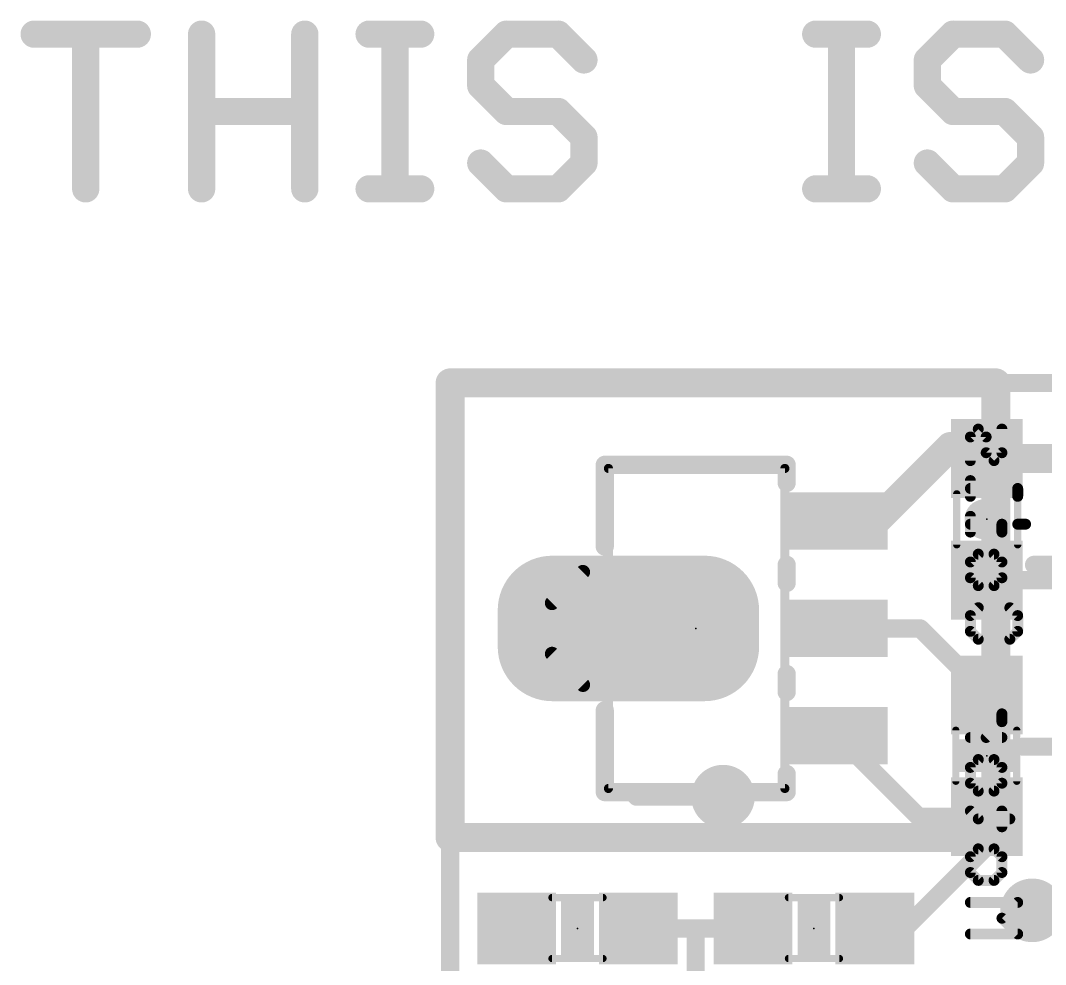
# Model space of a CAD drawing. Extents: x -11.8 to 66.2, y -19.6 to 35.5.
# Drawn here: x -6 to 8.31, y 22.36 to 35.54 of the extents above; entities that cross this region are included whole.
import ezdxf

# ---------------------------------------------------------------- set-up
doc = ezdxf.new("R2010")
doc.units = 0
for name, color, linetype in [('1', 12, 'CONTINUOUS'), ('16', 132, 'CONTINUOUS'), ('18', 110, 'CONTINUOUS'), ('20', 53, 'CONTINUOUS'), ('21', 41, 'CONTINUOUS'), ('22', 40, 'CONTINUOUS'), ('23', 53, 'CONTINUOUS'), ('51', 53, 'CONTINUOUS')]:
    doc.layers.add(name, color=color, linetype=linetype)

# ---------------------------------------------------------------- blocks, each defined once
blk = doc.blocks.new('RECT')
blk.add_solid([(-0.5, -0.5), (0.5, -0.5), (-0.5, 0.5), (0.5, 0.5)])
blk = doc.blocks.new('RECT325120X584000R75')
at = {"const_width": 0.762}
blk.add_lwpolyline([(0.635, -1.063), (0.635, 1.063, 0.4142), (0.254, 1.444), (-0.254, 1.444, 0.4142), (-0.635, 1.063), (-0.635, -1.063, 0.4142), (-0.254, -1.444), (0.254, -1.444, 0.4142)], format="xyb", close=True, dxfattribs=at)
blk.add_solid([(-0.2794, -1.0884), (0.2794, -1.0884), (-0.2794, 1.0884), (0.2794, 1.0884)])
blk = doc.blocks.new('ROUNDV')
at = {"const_width": 0.5}
blk.add_lwpolyline([(0, -0.25, 1), (0, 0.25, 1), (0, -0.25)], format="xyb", dxfattribs=at)

msp = doc.modelspace()

# ---------------------------------------------------------------- linework, layer by layer
at = {"layer": '1'}
for points, const_width in [([(7.62, 30.48), (0, 30.48)], 0.4064), ([(0, 30.48), (0, 24.13)], 0.4064), ([(7.62, 24.13), (7.62, 30.48)], 0.4064), ([(0, 30.48), (36.83, 30.48)], 0.254), ([(0, 0), (0, 30.48)], 0.254), ([(5.944, 28.55), (6.985, 29.591)], 0.4064), ([(6.985, 29.591), (7.327, 29.591)], 0.4064), ([(7.327, 29.591), (7.493, 29.425)], 0.4064), ([(7.493, 29.425), (8.548, 29.425)], 0.4064), ([(5.41, 28.55), (5.944, 28.55)], 0.4064), ([(7.493, 27.725), (8.875, 27.725)], 0.254), ([(5.409, 27.051), (6.565, 27.051)], 0.254), ([(6.565, 27.051), (7.493, 26.123)], 0.254), ([(5.41, 25.552), (6.539, 24.423)], 0.254), ([(2.6035, 24.7015), (2.54, 24.765)], 0.254), ([(3.81, 24.7015), (2.6035, 24.7015)], 0.254), ([(6.539, 24.423), (7.493, 24.423)], 0.254), ([(7.493, 24.423), (7.493, 24.003)], 0.254), ([(0, 24.13), (7.62, 24.13)], 0.4064), ([(7.493, 24.003), (6.35, 22.86)], 0.254), ([(2.628, 22.86), (3.429, 22.86)], 0.254), ([(3.429, 22.86), (4.23, 22.86)], 0.254), ([(3.429, 22.098), (3.429, 22.86)], 0.254), ([(6.35, 22.86), (5.93, 22.86)], 0.254)]:
    msp.add_lwpolyline(points, dxfattribs=dict(at, const_width=const_width))
for points, const_width in [([(0, 30.5816, 1), (0, 30.3784)], 0.2032), ([(0.1016, 30.48, 1), (-0.1016, 30.48)], 0.2032), ([(7.7216, 30.48, 1), (7.5184, 30.48)], 0.2032), ([(7.62, 30.3784, 1), (7.62, 30.5816)], 0.2032), ([(0, 30.5435, 1), (0, 30.4165)], 0.127), ([(0.0635, 30.48, 1), (-0.0635, 30.48)], 0.127), ([(6.985, 29.6926, 1), (6.985, 29.4894)], 0.2032), ([(7.0568, 29.5192, 1), (6.9132, 29.6628)], 0.2032), ([(7.3988, 29.6628, 1), (7.2552, 29.5192)], 0.2032), ([(7.327, 29.4894, 1), (7.327, 29.6926)], 0.2032), ([(7.493, 29.5266, 1), (7.493, 29.3234)], 0.2032), ([(7.4212, 29.3532, 1), (7.5648, 29.4968)], 0.2032), ([(5.41, 28.6516, 1), (5.41, 28.4484)], 0.2032), ([(5.8722, 28.6218, 1), (6.0158, 28.4782)], 0.2032), ([(5.944, 28.4484, 1), (5.944, 28.6516)], 0.2032), ([(7.493, 27.7885, 1), (7.493, 27.6615)], 0.127), ([(5.409, 27.1145, 1), (5.409, 26.9875)], 0.127), ([(6.6099, 27.0959, 1), (6.5201, 27.0061)], 0.127), ([(6.565, 26.9875, 1), (6.565, 27.1145)], 0.127), ([(7.4481, 26.0781, 1), (7.5379, 26.1679)], 0.127), ([(5.4549, 25.5969, 1), (5.3651, 25.5071)], 0.127), ([(2.5849, 24.8099, 1), (2.4951, 24.7201)], 0.127), ([(2.6035, 24.765, 1), (2.6035, 24.638)], 0.127), ([(2.5586, 24.6566, 1), (2.6484, 24.7464)], 0.127), ([(3.81, 24.638, 1), (3.81, 24.765)], 0.127), ([(6.539, 24.4865, 1), (6.539, 24.3595)], 0.127), ([(6.4941, 24.3781, 1), (6.5839, 24.4679)], 0.127), ([(7.5565, 24.423, 1), (7.4295, 24.423)], 0.127), ([(7.493, 24.3595, 1), (7.493, 24.4865)], 0.127), ([(0, 24.2316, 1), (0, 24.0284)], 0.2032), ([(7.62, 24.0284, 1), (7.62, 24.2316)], 0.2032), ([(-0.1016, 24.13, 1), (0.1016, 24.13)], 0.2032), ([(7.5184, 24.13, 1), (7.7216, 24.13)], 0.2032), ([(7.4295, 24.003, 1), (7.5565, 24.003)], 0.127), ([(7.5379, 23.9581, 1), (7.4481, 24.0479)], 0.127), ([(2.628, 22.9235, 1), (2.628, 22.7965)], 0.127), ([(3.429, 22.9235, 1), (3.429, 22.7965)], 0.127), ([(3.4925, 22.86, 1), (3.3655, 22.86)], 0.127), ([(3.429, 22.7965, 1), (3.429, 22.9235)], 0.127), ([(4.23, 22.7965, 1), (4.23, 22.9235)], 0.127), ([(5.93, 22.9235, 1), (5.93, 22.7965)], 0.127), ([(6.3051, 22.9049, 1), (6.3949, 22.8151)], 0.127), ([(6.35, 22.7965, 1), (6.35, 22.9235)], 0.127)]:
    msp.add_lwpolyline(points, format="xyb", dxfattribs=dict(at, const_width=const_width))
at = {"layer": '16', "const_width": 0.254}
for points in [[(0, 30.48), (36.83, 30.48)], [(0, 0), (0, 30.48)]]:
    msp.add_lwpolyline(points, dxfattribs=at)
at = {"layer": '16', "const_width": 0.127}
for points in [[(0, 30.5435, 1), (0, 30.4165)], [(0.0635, 30.48, 1), (-0.0635, 30.48)]]:
    msp.add_lwpolyline(points, format="xyb", dxfattribs=at)
at = {"layer": '20', "const_width": 0.254}
for points in [[(0, 30.48), (36.83, 30.48)], [(0, 0), (0, 30.48)]]:
    msp.add_lwpolyline(points, dxfattribs=at)
at = {"layer": '20', "const_width": 0.127}
for points in [[(0, 30.5435, 1), (0, 30.4165)], [(0.0635, 30.48, 1), (-0.0635, 30.48)]]:
    msp.add_lwpolyline(points, format="xyb", dxfattribs=at)
at = {"layer": '21'}
for points, const_width in [([(0, 30.48), (0, 0)], 0.254), ([(36.83, 30.48), (0, 30.48)], 0.254), ([(2.159, 28.194), (2.159, 29.337)], 0.254), ([(2.159, 29.337), (4.699, 29.337)], 0.254), ([(4.699, 29.337), (4.699, 29.083)], 0.254), ([(7.5235, 28.575), (7.4625, 28.575)], 0.5588), ([(4.699, 27.94), (4.699, 27.686)], 0.254), ([(4.699, 26.416), (4.699, 26.162)], 0.254), ([(2.159, 24.765), (2.159, 25.908)], 0.254), ([(4.699, 24.765), (4.699, 25.019)], 0.254), ([(4.699, 24.765), (2.159, 24.765)], 0.254)]:
    msp.add_lwpolyline(points, dxfattribs=dict(at, const_width=const_width))
for points, const_width in [([(0.0635, 30.48, 1), (-0.0635, 30.48)], 0.127), ([(0, 30.5435, 1), (0, 30.4165)], 0.127), ([(2.2225, 29.337, 1), (2.0955, 29.337)], 0.127), ([(2.159, 29.4005, 1), (2.159, 29.2735)], 0.127), ([(4.7625, 29.337, 1), (4.6355, 29.337)], 0.127), ([(4.699, 29.2735, 1), (4.699, 29.4005)], 0.127), ([(4.6355, 29.083, 1), (4.7625, 29.083)], 0.127), ([(7.4625, 28.7147, 1), (7.4625, 28.4353)], 0.2794), ([(7.5235, 28.4353, 1), (7.5235, 28.7147)], 0.2794), ([(2.0955, 28.194, 1), (2.2225, 28.194)], 0.127), ([(4.7625, 27.94, 1), (4.6355, 27.94)], 0.127), ([(4.6355, 27.686, 1), (4.7625, 27.686)], 0.127), ([(4.7625, 26.416, 1), (4.6355, 26.416)], 0.127), ([(4.6355, 26.162, 1), (4.7625, 26.162)], 0.127), ([(2.2225, 25.908, 1), (2.0955, 25.908)], 0.127), ([(4.7625, 25.019, 1), (4.6355, 25.019)], 0.127), ([(2.159, 24.8285, 1), (2.159, 24.7015)], 0.127), ([(2.0955, 24.765, 1), (2.2225, 24.765)], 0.127), ([(4.6355, 24.765, 1), (4.7625, 24.765)], 0.127), ([(4.699, 24.7015, 1), (4.699, 24.8285)], 0.127)]:
    msp.add_lwpolyline(points, format="xyb", dxfattribs=dict(at, const_width=const_width))
at = {"layer": '22'}
for points, const_width in [([(0, 30.48), (0, 0)], 0.254), ([(36.83, 30.48), (0, 30.48)], 0.254), ([(7.2644, 29.7253), (7.3746, 29.8354)], 0.1524), ([(7.2644, 29.3948), (7.2644, 29.7253)], 0.1524), ([(7.3746, 29.8354), (7.4847, 29.7253)], 0.1524), ([(7.4847, 29.7253), (7.4847, 29.505)], 0.1524), ([(7.705, 29.505), (7.705, 29.8354)], 0.1524), ([(7.4847, 29.505), (7.5949, 29.3948)], 0.1524), ([(7.5949, 29.3948), (7.705, 29.505)], 0.1524), ([(7.2644, 28.8959), (7.2644, 29.1162)], 0.1524), ([(7.9254, 29.006), (7.2644, 29.006)], 0.1524), ([(7.9254, 28.8959), (7.9254, 29.006)], 0.1524), ([(7.2644, 28.3969), (7.2644, 28.6172)], 0.1524), ([(7.705, 28.5071), (7.2644, 28.5071)], 0.1524), ([(7.705, 28.3969), (7.705, 28.5071)], 0.1524), ([(8.0355, 28.5071), (7.9254, 28.5071)], 0.1524), ([(7.2644, 27.979), (7.3746, 28.0891)], 0.1524), ([(7.2644, 27.7587), (7.2644, 27.979)], 0.1524), ([(7.3746, 28.0891), (7.5949, 28.0891)], 0.1524), ([(7.5949, 28.0891), (7.705, 27.979)], 0.1524), ([(7.705, 27.979), (7.705, 27.7587)], 0.1524), ([(8.1534, 27.94), (9.7282, 27.94)], 0.254), ([(7.3746, 27.6485), (7.2644, 27.7587)], 0.1524), ([(7.705, 27.7587), (7.5949, 27.6485)], 0.1524), ([(7.5949, 27.6485), (7.3746, 27.6485)], 0.1524), ([(7.2644, 27.2306), (7.3746, 27.3407)], 0.1524), ([(7.8152, 27.3407), (7.9254, 27.2306)], 0.1524), ([(7.2644, 27.0102), (7.2644, 27.2306)], 0.1524), ([(7.9254, 27.2306), (7.9254, 27.0102)], 0.1524), ([(7.3746, 26.9001), (7.2644, 27.0102)], 0.1524), ([(7.9254, 27.0102), (7.8152, 26.9001)], 0.1524), ([(7.8152, 26.9001), (7.3746, 26.9001)], 0.1524), ([(7.705, 25.7483), (7.705, 25.8585)], 0.1524), ([(7.4847, 25.528), (7.705, 25.7483)], 0.1524), ([(7.2644, 25.528), (7.705, 25.528)], 0.1524), ([(8.001, 25.4), (11.4046, 25.4)], 0.254), ([(7.2644, 25.1101), (7.3746, 25.2202)], 0.1524), ([(7.3746, 25.2202), (7.5949, 25.2202)], 0.1524), ([(7.5949, 25.2202), (7.705, 25.1101)], 0.1524), ([(7.2644, 24.8897), (7.2644, 25.1101)], 0.1524), ([(7.705, 25.1101), (7.705, 24.8897)], 0.1524), ([(7.3746, 24.7796), (7.2644, 24.8897)], 0.1524), ([(7.705, 24.8897), (7.5949, 24.7796)], 0.1524), ([(7.5949, 24.7796), (7.3746, 24.7796)], 0.1524), ([(7.3746, 24.3908), (7.2644, 24.5009)], 0.1524), ([(7.705, 24.2806), (7.705, 24.5009)], 0.1524), ([(7.8152, 24.3908), (7.3746, 24.3908)], 0.1524), ([(7.2644, 23.8627), (7.3746, 23.9729)], 0.1524), ([(7.3746, 23.9729), (7.5949, 23.9729)], 0.1524), ([(7.5949, 23.9729), (7.705, 23.8627)], 0.1524), ([(7.2644, 23.6424), (7.2644, 23.8627)], 0.1524), ([(7.705, 23.8627), (7.705, 23.6424)], 0.1524), ([(7.3746, 23.5322), (7.2644, 23.6424)], 0.1524), ([(7.705, 23.6424), (7.5949, 23.5322)], 0.1524), ([(7.5949, 23.5322), (7.3746, 23.5322)], 0.1524), ([(7.9254, 23.2244), (7.2644, 23.2244)], 0.1524), ([(7.705, 23.0041), (7.9254, 23.2244)], 0.1524), ([(7.9254, 22.7838), (7.705, 23.0041)], 0.1524), ([(7.2644, 22.7838), (7.9254, 22.7838)], 0.1524)]:
    msp.add_lwpolyline(points, dxfattribs=dict(at, const_width=const_width))
for points, const_width in [([(0.0635, 30.48, 1), (-0.0635, 30.48)], 0.127), ([(0, 30.5435, 1), (0, 30.4165)], 0.127), ([(7.3025, 29.7253, 1), (7.2263, 29.7253)], 0.0762), ([(7.2375, 29.7522, 1), (7.2913, 29.6983)], 0.0762), ([(7.4015, 29.8624, 1), (7.3476, 29.8085)], 0.0762), ([(7.4015, 29.8085, 1), (7.3476, 29.8624)], 0.0762), ([(7.5228, 29.7253, 1), (7.4466, 29.7253)], 0.0762), ([(7.4578, 29.6983, 1), (7.5117, 29.7522)], 0.0762), ([(7.7431, 29.8354, 1), (7.6669, 29.8354)], 0.0762), ([(7.5117, 29.5319, 1), (7.4578, 29.478)], 0.0762), ([(7.4466, 29.505, 1), (7.5228, 29.505)], 0.0762), ([(7.6669, 29.505, 1), (7.7431, 29.505)], 0.0762), ([(7.732, 29.478, 1), (7.6781, 29.5319)], 0.0762), ([(7.2263, 29.3948, 1), (7.3025, 29.3948)], 0.0762), ([(7.5679, 29.4217, 1), (7.6218, 29.3679)], 0.0762), ([(7.5679, 29.3679, 1), (7.6218, 29.4217)], 0.0762), ([(7.3025, 29.1162, 1), (7.2263, 29.1162)], 0.0762), ([(7.2644, 29.0441, 1), (7.2644, 28.9679)], 0.0762), ([(7.9635, 29.006, 1), (7.8873, 29.006)], 0.0762), ([(7.9254, 28.9679, 1), (7.9254, 29.0441)], 0.0762), ([(7.2263, 28.8959, 1), (7.3025, 28.8959)], 0.0762), ([(7.8873, 28.8959, 1), (7.9635, 28.8959)], 0.0762), ([(7.3025, 28.6172, 1), (7.2263, 28.6172)], 0.0762), ([(7.2644, 28.5452, 1), (7.2644, 28.469)], 0.0762), ([(7.7431, 28.5071, 1), (7.6669, 28.5071)], 0.0762), ([(7.705, 28.469, 1), (7.705, 28.5452)], 0.0762), ([(7.9254, 28.5452, 1), (7.9254, 28.469)], 0.0762), ([(8.0355, 28.469, 1), (8.0355, 28.5452)], 0.0762), ([(7.2263, 28.3969, 1), (7.3025, 28.3969)], 0.0762), ([(7.6669, 28.3969, 1), (7.7431, 28.3969)], 0.0762), ([(7.3025, 27.979, 1), (7.2263, 27.979)], 0.0762), ([(7.3746, 28.1272, 1), (7.3746, 28.051)], 0.0762), ([(7.4015, 28.0622, 1), (7.3476, 28.1161)], 0.0762), ([(7.6218, 28.1161, 1), (7.5679, 28.0622)], 0.0762), ([(7.5949, 28.051, 1), (7.5949, 28.1272)], 0.0762), ([(7.7431, 27.979, 1), (7.6669, 27.979)], 0.0762), ([(8.1534, 28.0035, 1), (8.1534, 27.8765)], 0.127), ([(7.2375, 28.0059, 1), (7.2913, 27.952)], 0.0762), ([(7.6781, 27.952, 1), (7.732, 28.0059)], 0.0762), ([(7.2913, 27.7856, 1), (7.2375, 27.7317)], 0.0762), ([(7.2263, 27.7587, 1), (7.3025, 27.7587)], 0.0762), ([(7.6669, 27.7587, 1), (7.7431, 27.7587)], 0.0762), ([(7.732, 27.7317, 1), (7.6781, 27.7856)], 0.0762), ([(7.3746, 27.6866, 1), (7.3746, 27.6104)], 0.0762), ([(7.3476, 27.6216, 1), (7.4015, 27.6754)], 0.0762), ([(7.5679, 27.6754, 1), (7.6218, 27.6216)], 0.0762), ([(7.5949, 27.6104, 1), (7.5949, 27.6866)], 0.0762), ([(7.4015, 27.3138, 1), (7.3476, 27.3677)], 0.0762), ([(7.8421, 27.3677, 1), (7.7883, 27.3138)], 0.0762), ([(7.3025, 27.2306, 1), (7.2263, 27.2306)], 0.0762), ([(7.2375, 27.2575, 1), (7.2913, 27.2036)], 0.0762), ([(7.9635, 27.2306, 1), (7.8873, 27.2306)], 0.0762), ([(7.8984, 27.2036, 1), (7.9523, 27.2575)], 0.0762), ([(7.2913, 27.0372, 1), (7.2375, 26.9833)], 0.0762), ([(7.9523, 26.9833, 1), (7.8984, 27.0372)], 0.0762), ([(7.2263, 27.0102, 1), (7.3025, 27.0102)], 0.0762), ([(7.3746, 26.9382, 1), (7.3746, 26.862)], 0.0762), ([(7.3476, 26.8731, 1), (7.4015, 26.927)], 0.0762), ([(7.7883, 26.927, 1), (7.8421, 26.8731)], 0.0762), ([(7.8152, 26.862, 1), (7.8152, 26.9382)], 0.0762), ([(7.8873, 27.0102, 1), (7.9635, 27.0102)], 0.0762), ([(7.7431, 25.8585, 1), (7.6669, 25.8585)], 0.0762), ([(7.6669, 25.7483, 1), (7.7431, 25.7483)], 0.0762), ([(7.732, 25.7214, 1), (7.6781, 25.7753)], 0.0762), ([(7.2644, 25.5661, 1), (7.2644, 25.4899)], 0.0762), ([(7.4578, 25.5549, 1), (7.5117, 25.501)], 0.0762), ([(7.705, 25.4899, 1), (7.705, 25.5661)], 0.0762), ([(8.001, 25.4635, 1), (8.001, 25.3365)], 0.127), ([(7.3746, 25.2583, 1), (7.3746, 25.1821)], 0.0762), ([(7.4015, 25.1933, 1), (7.3476, 25.2472)], 0.0762), ([(7.6218, 25.2472, 1), (7.5679, 25.1933)], 0.0762), ([(7.5949, 25.1821, 1), (7.5949, 25.2583)], 0.0762), ([(7.3025, 25.1101, 1), (7.2263, 25.1101)], 0.0762), ([(7.2375, 25.137, 1), (7.2913, 25.0831)], 0.0762), ([(7.7431, 25.1101, 1), (7.6669, 25.1101)], 0.0762), ([(7.6781, 25.0831, 1), (7.732, 25.137)], 0.0762), ([(7.2913, 24.9167, 1), (7.2375, 24.8628)], 0.0762), ([(7.2263, 24.8897, 1), (7.3025, 24.8897)], 0.0762), ([(7.6669, 24.8897, 1), (7.7431, 24.8897)], 0.0762), ([(7.732, 24.8628, 1), (7.6781, 24.9167)], 0.0762), ([(7.3746, 24.8177, 1), (7.3746, 24.7415)], 0.0762), ([(7.3476, 24.7526, 1), (7.4015, 24.8065)], 0.0762), ([(7.5679, 24.8065, 1), (7.6218, 24.7526)], 0.0762), ([(7.5949, 24.7415, 1), (7.5949, 24.8177)], 0.0762), ([(7.2913, 24.5279, 1), (7.2375, 24.474)], 0.0762), ([(7.7431, 24.5009, 1), (7.6669, 24.5009)], 0.0762), ([(7.3746, 24.4289, 1), (7.3746, 24.3527)], 0.0762), ([(7.3476, 24.3638, 1), (7.4015, 24.4177)], 0.0762), ([(7.8152, 24.3527, 1), (7.8152, 24.4289)], 0.0762), ([(7.6669, 24.2806, 1), (7.7431, 24.2806)], 0.0762), ([(7.3746, 24.011, 1), (7.3746, 23.9348)], 0.0762), ([(7.4015, 23.9459, 1), (7.3476, 23.9998)], 0.0762), ([(7.6218, 23.9998, 1), (7.5679, 23.9459)], 0.0762), ([(7.5949, 23.9348, 1), (7.5949, 24.011)], 0.0762), ([(7.3025, 23.8627, 1), (7.2263, 23.8627)], 0.0762), ([(7.2375, 23.8896, 1), (7.2913, 23.8358)], 0.0762), ([(7.7431, 23.8627, 1), (7.6669, 23.8627)], 0.0762), ([(7.6781, 23.8358, 1), (7.732, 23.8896)], 0.0762), ([(7.2913, 23.6693, 1), (7.2375, 23.6154)], 0.0762), ([(7.2263, 23.6424, 1), (7.3025, 23.6424)], 0.0762), ([(7.6669, 23.6424, 1), (7.7431, 23.6424)], 0.0762), ([(7.732, 23.6154, 1), (7.6781, 23.6693)], 0.0762), ([(7.3746, 23.5703, 1), (7.3746, 23.4941)], 0.0762), ([(7.3476, 23.5053, 1), (7.4015, 23.5592)], 0.0762), ([(7.5679, 23.5592, 1), (7.6218, 23.5053)], 0.0762), ([(7.5949, 23.4941, 1), (7.5949, 23.5703)], 0.0762), ([(7.2644, 23.2625, 1), (7.2644, 23.1863)], 0.0762), ([(7.9523, 23.1975, 1), (7.8984, 23.2514)], 0.0762), ([(7.9254, 23.1863, 1), (7.9254, 23.2625)], 0.0762), ([(7.732, 23.0311, 1), (7.6781, 22.9772)], 0.0762), ([(7.6781, 23.0311, 1), (7.732, 22.9772)], 0.0762), ([(7.2644, 22.8219, 1), (7.2644, 22.7457)], 0.0762), ([(7.8984, 22.7569, 1), (7.9523, 22.8107)], 0.0762), ([(7.9254, 22.7457, 1), (7.9254, 22.8219)], 0.0762)]:
    msp.add_lwpolyline(points, format="xyb", dxfattribs=dict(at, const_width=const_width))
at = {"layer": '23'}
for p in [(7.493, 28.575), (3.429, 27.051), (7.493, 25.273), (1.778, 22.86), (5.08, 22.86)]:
    msp.add_point(p, dxfattribs=at)
at = {"layer": '51'}
for points, const_width in [([(-5.8095, 35.3513), (-4.3689, 35.3513)], 0.381), ([(-5.0892, 33.1905), (-5.0892, 35.3513)], 0.381), ([(-3.4707, 33.1905), (-3.4707, 35.3513)], 0.381), ([(-2.0301, 35.3513), (-2.0301, 33.1905)], 0.381), ([(-1.1319, 35.3513), (-0.4116, 35.3513)], 0.381), ([(-0.7718, 33.1905), (-0.7718, 35.3513)], 0.381), ([(0.7874, 35.3513), (0.4273, 34.9912)], 0.381), ([(1.5077, 35.3513), (0.7874, 35.3513)], 0.381), ([(1.8679, 34.9912), (1.5077, 35.3513)], 0.381), ([(5.1049, 35.3513), (5.8252, 35.3513)], 0.381), ([(5.465, 33.1905), (5.465, 35.3513)], 0.381), ([(7.0242, 35.3513), (6.6641, 34.9912)], 0.381), ([(7.7445, 35.3513), (7.0242, 35.3513)], 0.381), ([(8.1046, 34.9912), (7.7445, 35.3513)], 0.381), ([(0.4273, 34.9912), (0.4273, 34.6311)], 0.381), ([(6.6641, 34.9912), (6.6641, 34.6311)], 0.381), ([(0.4273, 34.6311), (0.7874, 34.2709)], 0.381), ([(6.6641, 34.6311), (7.0242, 34.2709)], 0.381), ([(-3.4707, 34.2709), (-2.0301, 34.2709)], 0.381), ([(0.7874, 34.2709), (1.5077, 34.2709)], 0.381), ([(1.5077, 34.2709), (1.8679, 33.9108)], 0.381), ([(7.0242, 34.2709), (7.7445, 34.2709)], 0.381), ([(7.7445, 34.2709), (8.1046, 33.9108)], 0.381), ([(1.8679, 33.9108), (1.8679, 33.5506)], 0.381), ([(8.1046, 33.9108), (8.1046, 33.5506)], 0.381), ([(0.7874, 33.1905), (0.4273, 33.5506)], 0.381), ([(1.8679, 33.5506), (1.5077, 33.1905)], 0.381), ([(7.0242, 33.1905), (6.6641, 33.5506)], 0.381), ([(8.1046, 33.5506), (7.7445, 33.1905)], 0.381), ([(-1.1319, 33.1905), (-0.4116, 33.1905)], 0.381), ([(1.5077, 33.1905), (0.7874, 33.1905)], 0.381), ([(5.1049, 33.1905), (5.8252, 33.1905)], 0.381), ([(7.7445, 33.1905), (7.0242, 33.1905)], 0.381), ([(2.21, 29.286), (4.674, 29.286)], 0.127), ([(2.21, 24.816), (2.21, 29.286)], 0.127), ([(4.674, 29.286), (4.674, 24.816)], 0.127), ([(7.074, 28.931), (7.074, 28.219)], 0.1016), ([(7.925, 28.931), (7.925, 28.219)], 0.1016), ([(1.4224, 27.4066), (1.8542, 27.8384)], 0.1998), ([(1.4224, 27.4066), (1.8542, 27.8384)], 0.1998), ([(1.8542, 27.8384), (2.1336, 27.8384)], 0.1998), ([(1.8542, 27.8384), (2.1336, 27.8384)], 0.1998), ([(2.1336, 27.8384), (2.1336, 26.2636)], 0.1998), ([(2.1336, 27.8384), (2.1336, 26.2636)], 0.1998), ([(1.788, 27.7722), (2.1336, 27.7722)], 0.1998), ([(1.5882, 27.5724), (2.1336, 27.5724)], 0.1998), ([(1.4224, 26.6954), (1.4224, 27.4066)], 0.1998), ([(1.4224, 26.6954), (1.4224, 27.4066)], 0.1998), ([(1.4224, 27.3726), (2.1336, 27.3726)], 0.1998), ([(1.4224, 27.1728), (2.1336, 27.1728)], 0.1998), ([(1.4224, 26.973), (2.1336, 26.973)], 0.1998), ([(1.4224, 26.7732), (2.1336, 26.7732)], 0.1998), ([(1.8542, 26.2636), (1.4224, 26.6954)], 0.1998), ([(1.8542, 26.2636), (1.4224, 26.6954)], 0.1998), ([(1.5444, 26.5734), (2.1336, 26.5734)], 0.1998), ([(1.7442, 26.3736), (2.1336, 26.3736)], 0.1998), ([(2.1082, 26.2636), (1.8542, 26.2636)], 0.1998), ([(2.1336, 26.2636), (1.8542, 26.2636)], 0.1998), ([(2.1336, 26.2636), (2.1082, 26.2636)], 0.1998), ([(7.061, 24.917), (7.061, 25.629)], 0.1016), ([(7.912, 24.917), (7.912, 25.629)], 0.1016), ([(4.674, 24.816), (2.21, 24.816)], 0.127), ([(1.422, 23.292), (2.134, 23.292)], 0.1016), ([(4.724, 23.292), (5.436, 23.292)], 0.1016), ([(1.422, 22.441), (2.134, 22.441)], 0.1016), ([(4.724, 22.441), (5.436, 22.441)], 0.1016)]:
    msp.add_lwpolyline(points, dxfattribs=dict(at, const_width=const_width))
for points, const_width in [([(-5.8095, 35.4466, 1), (-5.8095, 35.2561)], 0.1905), ([(-4.994, 35.3513, 1), (-5.1845, 35.3513)], 0.1905), ([(-4.3689, 35.2561, 1), (-4.3689, 35.4466)], 0.1905), ([(-3.3755, 35.3513, 1), (-3.566, 35.3513)], 0.1905), ([(-1.9349, 35.3513, 1), (-2.1254, 35.3513)], 0.1905), ([(-1.1319, 35.4466, 1), (-1.1319, 35.2561)], 0.1905), ([(-0.6765, 35.3513, 1), (-0.867, 35.3513)], 0.1905), ([(-0.4116, 35.2561, 1), (-0.4116, 35.4466)], 0.1905), ([(0.7874, 35.4466, 1), (0.7874, 35.2561)], 0.1905), ([(0.8548, 35.284, 1), (0.7201, 35.4187)], 0.1905), ([(1.5751, 35.4187, 1), (1.4404, 35.284)], 0.1905), ([(1.5077, 35.2561, 1), (1.5077, 35.4466)], 0.1905), ([(5.1049, 35.4466, 1), (5.1049, 35.2561)], 0.1905), ([(5.5603, 35.3513, 1), (5.3698, 35.3513)], 0.1905), ([(5.8252, 35.2561, 1), (5.8252, 35.4466)], 0.1905), ([(7.0242, 35.4466, 1), (7.0242, 35.2561)], 0.1905), ([(7.0916, 35.284, 1), (6.9569, 35.4187)], 0.1905), ([(7.8119, 35.4187, 1), (7.6772, 35.284)], 0.1905), ([(7.7445, 35.2561, 1), (7.7445, 35.4466)], 0.1905), ([(0.5225, 34.9912, 1), (0.332, 34.9912)], 0.1905), ([(0.3599, 35.0586, 1), (0.4946, 34.9239)], 0.1905), ([(1.8005, 34.9239, 1), (1.9352, 35.0586)], 0.1905), ([(6.7593, 34.9912, 1), (6.5688, 34.9912)], 0.1905), ([(6.5967, 35.0586, 1), (6.7314, 34.9239)], 0.1905), ([(8.0373, 34.9239, 1), (8.172, 35.0586)], 0.1905), ([(0.4946, 34.6984, 1), (0.3599, 34.5637)], 0.1905), ([(6.7314, 34.6984, 1), (6.5967, 34.5637)], 0.1905), ([(0.332, 34.6311, 1), (0.5225, 34.6311)], 0.1905), ([(6.5688, 34.6311, 1), (6.7593, 34.6311)], 0.1905), ([(-3.4707, 34.3662, 1), (-3.4707, 34.1757)], 0.1905), ([(-2.0301, 34.1757, 1), (-2.0301, 34.3662)], 0.1905), ([(0.7874, 34.3662, 1), (0.7874, 34.1757)], 0.1905), ([(0.7201, 34.2036, 1), (0.8548, 34.3383)], 0.1905), ([(1.5751, 34.3383, 1), (1.4404, 34.2036)], 0.1905), ([(1.5077, 34.1757, 1), (1.5077, 34.3662)], 0.1905), ([(7.0242, 34.3662, 1), (7.0242, 34.1757)], 0.1905), ([(6.9569, 34.2036, 1), (7.0916, 34.3383)], 0.1905), ([(7.8119, 34.3383, 1), (7.6772, 34.2036)], 0.1905), ([(7.7445, 34.1757, 1), (7.7445, 34.3662)], 0.1905), ([(1.9631, 33.9108, 1), (1.7726, 33.9108)], 0.1905), ([(1.8005, 33.8434, 1), (1.9352, 33.9781)], 0.1905), ([(8.1999, 33.9108, 1), (8.0094, 33.9108)], 0.1905), ([(8.0373, 33.8434, 1), (8.172, 33.9781)], 0.1905), ([(0.4946, 33.618, 1), (0.3599, 33.4833)], 0.1905), ([(1.7726, 33.5506, 1), (1.9631, 33.5506)], 0.1905), ([(1.9352, 33.4833, 1), (1.8005, 33.618)], 0.1905), ([(6.7314, 33.618, 1), (6.5967, 33.4833)], 0.1905), ([(8.0094, 33.5506, 1), (8.1999, 33.5506)], 0.1905), ([(8.172, 33.4833, 1), (8.0373, 33.618)], 0.1905), ([(-1.1319, 33.2858, 1), (-1.1319, 33.0953)], 0.1905), ([(-0.4116, 33.0953, 1), (-0.4116, 33.2858)], 0.1905), ([(0.7874, 33.2858, 1), (0.7874, 33.0953)], 0.1905), ([(0.7201, 33.1231, 1), (0.8548, 33.2579)], 0.1905), ([(1.4404, 33.2579, 1), (1.5751, 33.1231)], 0.1905), ([(1.5077, 33.0953, 1), (1.5077, 33.2858)], 0.1905), ([(5.1049, 33.2858, 1), (5.1049, 33.0953)], 0.1905), ([(5.8252, 33.0953, 1), (5.8252, 33.2858)], 0.1905), ([(7.0242, 33.2858, 1), (7.0242, 33.0953)], 0.1905), ([(6.9569, 33.1231, 1), (7.0916, 33.2579)], 0.1905), ([(7.6772, 33.2579, 1), (7.8119, 33.1231)], 0.1905), ([(7.7445, 33.0953, 1), (7.7445, 33.2858)], 0.1905), ([(-5.1845, 33.1905, 1), (-4.994, 33.1905)], 0.1905), ([(-3.566, 33.1905, 1), (-3.3755, 33.1905)], 0.1905), ([(-2.1254, 33.1905, 1), (-1.9349, 33.1905)], 0.1905), ([(-0.867, 33.1905, 1), (-0.6765, 33.1905)], 0.1905), ([(5.3698, 33.1905, 1), (5.5603, 33.1905)], 0.1905), ([(2.2418, 29.286, 1), (2.1782, 29.286)], 0.0635), ([(2.21, 29.3178, 1), (2.21, 29.2543)], 0.0635), ([(4.7058, 29.286, 1), (4.6423, 29.286)], 0.0635), ([(4.674, 29.2543, 1), (4.674, 29.3178)], 0.0635), ([(7.0994, 28.931, 1), (7.0486, 28.931)], 0.0508), ([(7.9504, 28.931, 1), (7.8996, 28.931)], 0.0508), ([(7.0486, 28.219, 1), (7.0994, 28.219)], 0.0508), ([(7.8996, 28.219, 1), (7.9504, 28.219)], 0.0508), ([(1.8542, 27.8883, 1), (1.8542, 27.7885)], 0.0999), ([(1.8542, 27.8883, 1), (1.8542, 27.7885)], 0.0999), ([(1.8895, 27.8031, 1), (1.8189, 27.8737)], 0.0999), ([(1.8895, 27.8031, 1), (1.8189, 27.8737)], 0.0999), ([(2.1835, 27.8384, 1), (2.0837, 27.8384)], 0.0999), ([(2.1835, 27.8384, 1), (2.0837, 27.8384)], 0.0999), ([(2.1336, 27.7885, 1), (2.1336, 27.8883)], 0.0999), ([(2.1336, 27.7885, 1), (2.1336, 27.8883)], 0.0999), ([(1.788, 27.8222, 1), (1.788, 27.7223)], 0.0999), ([(2.1336, 27.7223, 1), (2.1336, 27.8222)], 0.0999), ([(1.5882, 27.6224, 1), (1.5882, 27.5225)], 0.0999), ([(2.1336, 27.5225, 1), (2.1336, 27.6224)], 0.0999), ([(1.3871, 27.4419, 1), (1.4577, 27.3713)], 0.0999), ([(1.3871, 27.4419, 1), (1.4577, 27.3713)], 0.0999), ([(1.4724, 27.4066, 1), (1.3725, 27.4066)], 0.0999), ([(1.4724, 27.4066, 1), (1.3725, 27.4066)], 0.0999), ([(1.4224, 27.4226, 1), (1.4224, 27.3227)], 0.0999), ([(2.1336, 27.3227, 1), (2.1336, 27.4226)], 0.0999), ([(1.4224, 27.2228, 1), (1.4224, 27.1229)], 0.0999), ([(2.1336, 27.1229, 1), (2.1336, 27.2228)], 0.0999), ([(1.4224, 27.023, 1), (1.4224, 26.9231)], 0.0999), ([(2.1336, 26.9231, 1), (2.1336, 27.023)], 0.0999), ([(1.4224, 26.8232, 1), (1.4224, 26.7233)], 0.0999), ([(1.4577, 26.7307, 1), (1.3871, 26.6601)], 0.0999), ([(1.4577, 26.7307, 1), (1.3871, 26.6601)], 0.0999), ([(2.1336, 26.7233, 1), (2.1336, 26.8232)], 0.0999), ([(1.3725, 26.6954, 1), (1.4724, 26.6954)], 0.0999), ([(1.3725, 26.6954, 1), (1.4724, 26.6954)], 0.0999), ([(1.5444, 26.6234, 1), (1.5444, 26.5235)], 0.0999), ([(2.1336, 26.5235, 1), (2.1336, 26.6234)], 0.0999), ([(1.7442, 26.4235, 1), (1.7442, 26.3237)], 0.0999), ([(1.8542, 26.3135, 1), (1.8542, 26.2137)], 0.0999), ([(1.8542, 26.3135, 1), (1.8542, 26.2137)], 0.0999), ([(1.8189, 26.2283, 1), (1.8895, 26.2989)], 0.0999), ([(1.8189, 26.2283, 1), (1.8895, 26.2989)], 0.0999), ([(2.1082, 26.3135, 1), (2.1082, 26.2137)], 0.0999), ([(2.1082, 26.2137, 1), (2.1082, 26.3135)], 0.0999), ([(2.1336, 26.3237, 1), (2.1336, 26.4235)], 0.0999), ([(2.1336, 26.2137, 1), (2.1336, 26.3135)], 0.0999), ([(2.1336, 26.2137, 1), (2.1336, 26.3135)], 0.0999), ([(2.0837, 26.2636, 1), (2.1835, 26.2636)], 0.0999), ([(2.0837, 26.2636, 1), (2.1835, 26.2636)], 0.0999), ([(7.0864, 25.629, 1), (7.0356, 25.629)], 0.0508), ([(7.9374, 25.629, 1), (7.8866, 25.629)], 0.0508), ([(7.0356, 24.917, 1), (7.0864, 24.917)], 0.0508), ([(7.8866, 24.917, 1), (7.9374, 24.917)], 0.0508), ([(2.1782, 24.816, 1), (2.2418, 24.816)], 0.0635), ([(2.21, 24.8478, 1), (2.21, 24.7843)], 0.0635), ([(4.6423, 24.816, 1), (4.7058, 24.816)], 0.0635), ([(4.674, 24.7843, 1), (4.674, 24.8478)], 0.0635), ([(1.422, 23.3174, 1), (1.422, 23.2666)], 0.0508), ([(2.134, 23.2666, 1), (2.134, 23.3174)], 0.0508), ([(4.724, 23.3174, 1), (4.724, 23.2666)], 0.0508), ([(5.436, 23.2666, 1), (5.436, 23.3174)], 0.0508), ([(1.422, 22.4664, 1), (1.422, 22.4156)], 0.0508), ([(2.134, 22.4156, 1), (2.134, 22.4664)], 0.0508), ([(4.724, 22.4664, 1), (4.724, 22.4156)], 0.0508), ([(5.436, 22.4156, 1), (5.436, 22.4664)], 0.0508)]:
    msp.add_lwpolyline(points, format="xyb", dxfattribs=dict(at, const_width=const_width))

# ---------------------------------------------------------------- block references
at = {"layer": '1', "xscale": 1.1}
for p, rotation in [((7.493, 29.425), 270), ((7.493, 27.725), 270), ((7.493, 26.123), 90), ((7.493, 24.423), 90)]:
    msp.add_blockref('RECT', p, dxfattribs=dict(at, rotation=rotation))
at = {"layer": '1', "xscale": 0.8, "yscale": 1.4, "rotation": 90}
for p in [(5.41, 28.55), (5.409, 27.051), (5.41, 25.552)]:
    msp.add_blockref('RECT', p, dxfattribs=at)
at = {"layer": '1', "rotation": 90}
msp.add_blockref('RECT325120X584000R75', (2.489, 27.051), dxfattribs=at)
at = {"layer": '1', "xscale": 1.1}
for p in [(0.928, 22.86), (2.628, 22.86), (4.23, 22.86), (5.93, 22.86)]:
    msp.add_blockref('RECT', p, dxfattribs=at)
at = {"layer": '18', "xscale": 0.889, "yscale": 0.889}
for p in [(3.81, 24.7015), (3.81, 24.7015), (8.128, 23.114), (8.128, 23.114)]:
    msp.add_blockref('ROUNDV', p, dxfattribs=at)
at = {"layer": '21', "xscale": 0.4572, "yscale": 0.762, "rotation": 90}
msp.add_blockref('RECT', (7.493, 25.273), dxfattribs=at)
at = {"layer": '21', "xscale": 0.4572, "yscale": 0.762}
for p in [(1.778, 22.86), (5.08, 22.86)]:
    msp.add_blockref('RECT', p, dxfattribs=at)
at = {"layer": '51'}
for p, xscale, yscale, rotation in [((7.4981, 29.1632), 0.5001, 0.95, 270), ((5.1181, 28.5496), 0.4572, 0.8382, 90), ((7.4981, 27.9947), 0.5001, 0.95, 270), ((5.1181, 27.051), 0.5588, 0.8382, 90), ((7.4879, 25.8533), 0.5001, 0.95, 90), ((5.1181, 25.5524), 0.4572, 0.8382, 90), ((7.4879, 24.6849), 0.5001, 0.95, 90)]:
    msp.add_blockref('RECT', p, dxfattribs=dict(at, xscale=xscale, yscale=yscale, rotation=rotation))
at = {"layer": '51', "xscale": 0.5001, "yscale": 0.95}
for p in [(1.1899, 22.8651), (2.3582, 22.8651), (4.4919, 22.8651), (5.6603, 22.8651)]:
    msp.add_blockref('RECT', p, dxfattribs=at)

doc.saveas('drawing.dxf')
